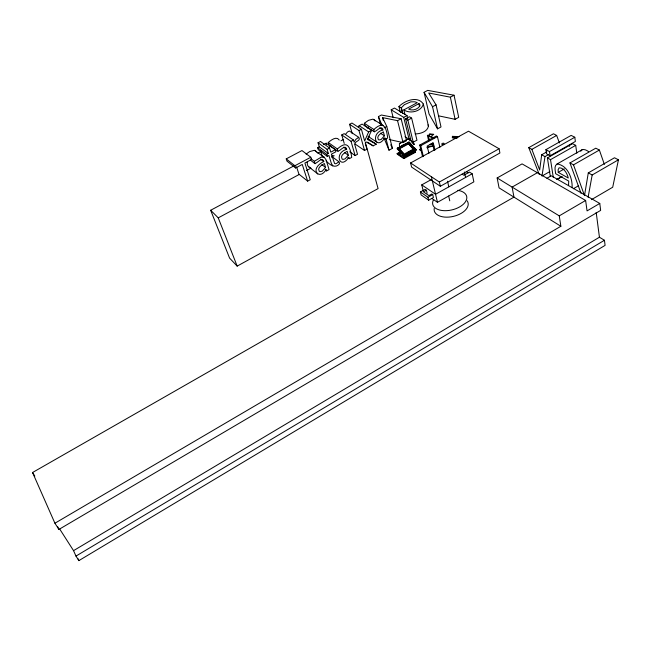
<?xml version="1.0" encoding="UTF-8"?>
<svg xmlns="http://www.w3.org/2000/svg" width="651" height="651" viewBox="0 0 651 651"><rect width="100%" height="100%" fill="white"/><g stroke="black" fill="none" stroke-linecap="round" stroke-linejoin="round"><path stroke-width="0.98" d="M457.043 138.37L452.364 137.686L452.412 136.376L459.346 136.588M400.406 112.46L398.941 106.536C404.759 100.588 417.877 95.494 423.337 104.046L428.423 125.977C427.634 131.746 420.164 133.935 415.086 133.911M572.099 187.496C572.62 178.122 567.452 165.134 557.061 163.995C553.773 165.981 555.36 170.603 555.645 173.687L568.73 181.076L568.535 185.633M423.337 104.046C421.449 111.484 409.902 114.251 403.84 109.864L417.275 102.695L414.89 101.792L410.765 101.849L404.417 104.673L401.228 107.895L398.941 106.536M399.413 143.472L400.243 143.399L399.413 143.472L399.502 147.427L400.324 147.443L399.502 147.427M307.239 162.075L307.394 164.89L308.314 166.493L317.802 173.915C321.22 175.729 324.743 172.328 326.175 169.406L326.639 170.912L329.064 169.602L326.102 159.918L324.263 157.265L314.4 150.3L309.713 151.561L306.084 154.084M546.848 151.854L541.681 154.775L539.671 169.992L531.867 149.364L528.758 147.647L553.464 133.78L556.646 135.432L559.404 142.919M548.459 154.653L545.001 156.606L541.982 176.063L549.867 171.563M591.466 199.645L612.705 187.228L618.45 159.796L614.487 157.77L588.292 172.881L584.5 195.625L573.507 164.849L569.959 162.921L595.755 148.184L599.376 150.039L604.38 164.434M569.356 146.345L569.706 144.384M588.105 197.286L592.174 174.989L618.45 159.796M405.231 144.18L405.638 144.62L405.874 144.066M358.375 127.474L359.157 125.684L362.119 124.105L371.64 130.322L367.408 139.46L376.278 144.172L373.153 145.857L365.976 141.861L365.284 143.285L366.92 149.217L364.527 150.503L355.161 144.05M371.64 130.322L368.645 131.925L364.65 141.015L361.411 129.28L351.971 123.039L349.571 124.308L352.232 133.707M400.292 146.784L399.535 146.784L400.048 146.939M325.573 167.437L322.237 171.189L319.991 171.677L319.218 171.197C316.939 167.6 321.936 165.094 324.361 163.507L325.573 167.437L321.846 164.622M348.334 155.207L345.014 158.934L342.8 159.414L342.052 158.925C339.846 155.329 344.761 152.847 347.186 151.26L348.334 155.207L344.493 152.472M384.424 135.799L381.128 139.501L378.972 139.957L378.247 139.46C376.18 135.864 380.957 133.422 383.382 131.844L384.424 135.799L380.42 133.203M580.716 151.219C582.319 147.891 586.51 150.064 588.626 151.65M345.714 134.122L347.439 132.047L349.327 130.997L358.709 137.328C361.378 141.039 354.99 140.722 354.657 144.196L357.513 154.279L355.112 155.573L349.709 151.756M428.692 140.86L427.39 135.302L428.252 135.644L429.709 134.041L433.688 134.383L430.767 136.734L428.757 135.953L430.205 134.35L433.688 134.383M367.294 128.141L368.45 126.994M349.335 158.681L348.903 157.176C339.879 170.863 333.621 152.757 346.633 149.348C345.022 142.349 337.421 155.679 337.373 148.998C347.089 140.12 350.108 146.125 351.735 157.396L349.335 158.681L347.805 157.583M385.343 139.29L384.944 137.784C375.863 151.39 370.216 133.146 382.886 129.923C381.445 122.925 373.755 136.181 373.886 129.484C383.626 120.598 386.295 126.929 387.695 138.028L385.343 139.29L383.74 138.248M338.097 151.447L328.975 144.896L328.242 142.471C330.96 140.307 336.469 135.709 339.244 140.03M317.802 173.915C312.765 169.439 319.438 163.32 323.775 161.594C322.05 154.604 314.506 167.974 314.343 161.31L321.244 157.127L324.263 157.265M374.545 131.941L364.999 125.716L364.332 123.283L368.458 120.345L372.974 119.157L383.472 125.602M413.678 147.801L413.881 148.477L414.378 147.883M411.709 145.759L412.563 145.759L411.465 146.125L411.375 145.368L412.262 145.564L411.749 146.125M401.61 146.149C400.943 144.758 401.594 147.989 401.366 146.28M59.705 529.027L73.539 550.648L75.98 556.084L78.877 560.617L605.096 245.37L604.445 240.268L599.433 237.224L596.194 212.405M75.98 556.084L604.445 240.268M73.539 550.648L599.433 237.224M537.392 172.702L512.109 187.089L513.965 197.131L32.55 472.512L54.92 523.225L58.907 529.442L600.653 210.387L599.766 203.438L551.267 175.794L546.913 178.284M54.92 523.225L560.869 226.263L559.25 215.863L497.152 177.959L522.078 163.889L585.631 200.459L587.056 210.9L599.766 203.438M559.25 215.863L585.631 200.459M573.36 188.741L578.568 185.722M558.241 172.377L568.282 178.016C567.224 173.679 564.222 167.73 559.111 167.787L558.119 169.765L558.241 172.377L564.319 168.902M573.507 164.849L599.376 150.039M561.154 176.991L556.849 179.456L562.195 176.6M557.061 163.995L582.376 149.567M575.712 145.352L572.522 143.692L547.401 157.933L550.518 159.65L575.712 145.352L576.794 153.188M545.896 149.649L549.46 151.585L574.8 137.255L575.378 141.462L550.111 155.776L546.555 153.831L545.896 149.649L571.155 135.392L574.8 137.255M431.8 198.4L437.464 202.315L473.863 181.857L472.17 173.776L469.477 172.1L463.862 175.241L462.194 174.183M531.867 149.364L556.646 135.432M420.408 192.012L427.967 197.253L432.728 194.592L433.428 197.522L428.683 200.183L421.132 194.926L420.408 192.012L425.127 189.384L426.413 190.263L427.129 193.184M472.17 173.776L435.552 194.275L421.75 184.868L431.426 179.489M410.578 162.962L439.36 182.036L499.097 148.754L499.903 153.009L440.353 186.267L411.603 167.087L410.578 162.962L468.5 131.209L499.097 148.754M426.413 190.263L423.508 191.882L428.887 195.593L431.808 193.965L432.728 194.592M293.65 166.029L210.664 210.257L229.583 258.105L237.167 266.113L378.085 188.595L365.325 142.366M400.682 151.602L397.118 153.546L403.034 157.461L416.054 150.259L416.054 149.608L415.476 148.989L403.994 155.255L404.58 156.525L403.994 155.255M403.278 157.371L414.687 151.146L415.224 151.496L415.428 152.318L404.019 158.543L403.278 157.371L404.019 158.543M403.815 157.721L415.224 151.496M413.133 152.928L414.89 151.968L415.428 152.318M401.504 152.619L399.014 153.978L398.851 153.367L401.35 152.008M422.564 156.72L419.749 145.051L436.422 135.969L437.456 136.588L439.897 147.313M413.548 148.989L404.271 154.043L399.087 148.485L408.332 143.464L413.556 149.486L408.332 143.464M407.656 152.7L411.871 150.405M419.749 145.051L420.766 145.694L437.456 136.588M412.864 146.093L408.983 141.991L397.281 148.347L397.289 148.892L403.71 155.784L403.701 155.231L415.452 148.827L414.158 147.46M407.908 153.49L412.099 151.203M404.572 155.866L416.054 149.608M406.151 155.158L408.665 153.782M384.139 138.24L389.013 150.202L392.439 148.347L386.759 126.44L382.585 117.603L397.541 120.663L401.13 118.742L406.582 140.681L403.059 142.593L389.225 139.534M404.979 136.702L409.113 139.314L410.74 138.427M397.289 148.892L399.795 147.533M403.636 153.839L399.096 148.973L408.34 143.961M454.04 95.217L427.723 90.383L424.078 92.32L429.074 114.055L437.537 128.841L441.012 126.953L436.056 104.868L428.716 92.995L450.37 97.178L454.04 95.217L458.711 117.343L455.106 119.304L438.538 115.821M413.23 142.178L416.957 140.152L411.627 118.108L409.373 116.757L405.606 118.783L411.009 140.771L413.23 142.178L407.843 120.142L405.606 118.783M326.061 160.838C329.487 164.662 335.306 169.065 339.488 163.84C339.44 158.974 336.803 165.175 334.59 163.499L331.392 154.157L335.9 151.748L335.306 149.746L326.192 143.204L323.523 144.628M307.646 181.133L310.242 179.741L304.896 163.051L311.503 159.528L310.796 157.257L301.95 150.552L286.237 158.877L286.977 161.123L295.627 167.999L302.267 164.451L307.646 181.133L298.939 174.167L296.539 166.819M317.672 147.736L326.672 154.36L328.332 153.473L319.307 146.866L317.672 147.736L318.282 149.714L327.282 156.362L328.942 155.475L331.326 163.36L332.816 165.883M384.147 127.84L386.759 126.44M407.005 115.601L394.465 108.066L391.202 109.807L403.701 117.367L407.005 115.601L407.705 118.458M210.664 210.257L218.24 217.857L299.411 174.362M306.548 170.546L311.007 168.153M331.522 157.16L334.199 155.727M437.537 128.841L432.533 106.756L436.056 104.868M407.843 120.142L411.627 118.108M349.571 124.308L358.986 130.574L361.411 129.28M317.745 153.188L321.309 151.292M329.341 147.012L331.131 146.06M340.945 140.828L343.622 139.404M286.237 158.877L294.887 165.736L310.796 157.257M329.544 148.021L320.487 141.479L318.054 142.772L327.087 149.339L329.544 148.021L330.789 152.155L335.306 149.746M418.927 103.647L408.657 109.132C412.425 111.109 417.649 109.482 419.887 105.967L419.871 104.73L418.927 103.647L419.594 106.495M353.477 140.03L344.159 133.65L341.759 134.928L351.052 141.332L353.477 140.03L354.087 142.17L355.926 139.281L358.709 137.328M380.672 125.065L378.443 116.594L381.388 115.024L401.13 118.742M407.575 142.894L408.039 142.894M403.986 144.294L404.515 144.392L403.929 144.709M402.652 145.092C401.48 145.287 403.27 146.931 403.148 145.523M368.759 136.385L369.589 136.385M452.364 137.686L456.318 137.809M452.412 136.376L458.035 137.19M310.511 167.584L308.965 167.047M413.084 146.695L412.563 147.175L413.247 146.8M332.23 155.345L333.035 155.524M421.596 150.438L419.618 149.527L421.498 150.023M427.39 135.302L433.599 137.971M430.262 136.433L434.071 137.931M588.292 172.881L592.174 174.989M541.681 154.775L545.001 156.606M429.709 134.041L430.205 134.35M430.767 136.734L431.312 137.068M428.252 135.644L429.302 136.279M560.869 226.263L499.073 187.879L497.152 177.959M466.49 171.734L468.167 172.784M379.671 127.865L382.886 129.923M364.332 123.283L373.886 129.484M359.157 125.684L368.645 131.925M398.851 153.367L403.644 156.525M368.092 136.352L376.815 142.154M367.571 138.354L376.278 144.172M367.628 142.138L373.153 145.857M343.565 147.183L346.633 149.348M328.242 142.471L337.373 148.998M332.043 156.712L338.854 161.708M320.52 159.153L323.775 161.594M311.121 158.852L314.343 161.31M325.15 169.773L326.639 170.912M310.283 160.065L315.108 163.751M315.296 150.609L316.655 152.057M373.82 119.475L375.074 120.948M412.221 145.962L408.983 141.991M414.166 148.005L415.46 149.372L415.452 148.827M416.054 150.259L415.476 148.989M397.281 148.347L403.701 155.231M32.55 472.512L34.82 476.101M424.078 92.32L432.533 106.756M390.755 144.734L392.439 148.347M78.055 558.786L78.877 560.617M57.711 526.74L58.907 529.442M378.443 116.594L382.161 125.602M528.758 147.647L539.288 174.509M218.24 217.857L237.167 266.113M569.959 162.921L581.026 193.306M428.016 124.87L428.423 125.977M294.887 165.736L295.627 167.999M318.054 142.772L319.307 146.866M320.455 150.576L322.318 156.655M327.087 149.339L328.332 153.473M326.672 154.36L327.282 156.362M326.192 143.204L326.59 144.522M341.759 134.928L344.216 143.391M351.052 141.332L355.112 155.573M358.986 130.574L364.527 150.503M386.019 138.777L389.013 150.202M382.585 117.603L383.317 120.435M397.118 153.546L397.289 154.222L403.205 158.144L403.034 157.461M391.202 109.807L393.204 117.685M397.541 120.663L403.059 142.593M401.415 107.797L402.814 113.469M401.228 107.895L402.627 113.567M403.701 117.367L409.113 139.314M403.84 109.864L405.012 114.609M421.75 184.868L423.272 191.044M427.967 197.253L428.683 200.183M420.766 145.694L423.337 156.395M431.377 176.738L437.464 202.315M428.911 153.4L427.178 146.06L433.232 142.756L434.933 150.096M439.36 182.036L440.353 186.267M428.431 135.945L429.514 140.575M432.419 143.041L434.127 150.381M448.661 196.024L449.76 200.809M447.514 181.198L448.799 186.861M464.415 172.002L465.595 177.463M450.37 97.178L455.106 119.304M547.401 157.933L550.323 176.437M549.46 151.585L550.111 155.776M550.518 159.65L553.26 177.227M399.087 148.485L399.096 148.973M419.716 149.933A15.38 8.048 -14 0 1 420.692 149.112M430.083 144.807A15.38 8.048 -14 0 1 431.613 144.473M427.137 147.81A11.596 6.071 -14 0 1 433.965 146.158M419.618 149.527A15.38 8.048 -14 0 1 420.595 148.697M429.985 144.392A15.38 8.048 -14 0 1 433.061 143.822M427.04 147.395A11.596 6.071 -14 0 1 432.72 145.857M467.133 200.801A17.357 9.822 -13.2 0 1 453.389 216.392A17.357 9.822 -13.2 0 1 434.225 208.458M457.832 190.328A17.431 9.773 -13.2 0 1 465.115 202.274A17.431 9.773 -13.2 0 1 442.94 210.599A17.431 9.773 -13.2 0 1 433.704 199.385M414.443 144.099L413.442 144.18L414.443 144.099M412.262 141.706C411.147 143.334 410.822 140.282 412.262 141.706M412.465 142.968L413.287 143.065L412.465 142.968M409.625 139.119L408.787 139.184L409.625 139.119M409.666 143.09L408.836 143.155L409.666 143.09M409.805 140.242L410.789 140.356L409.805 140.242M409.845 144.213L410.83 144.327L409.845 144.213M406.639 143.423L407.624 143.537L406.639 143.423M407.583 139.469L406.582 139.55L407.583 139.469M404.401 141.153L403.563 141.218L404.401 141.153M404.466 145.116L403.636 145.189L404.466 145.116M405.134 140.291L405.955 140.388L405.134 140.291M402.261 141.796L403.246 141.91L402.261 141.796M400.91 142.577L401.732 142.675L400.91 142.577M400.113 152.375L399.323 152.611L400.113 152.375M398.054 147.582L398.86 147.46L398.054 147.582M442.452 144.53A1.212 0.627 -13.7 0 0 444.128 143.594A1.212 0.627 -13.7 0 0 442.257 143.456A1.212 0.627 -13.7 0 0 442.452 144.53"/></g></svg>
